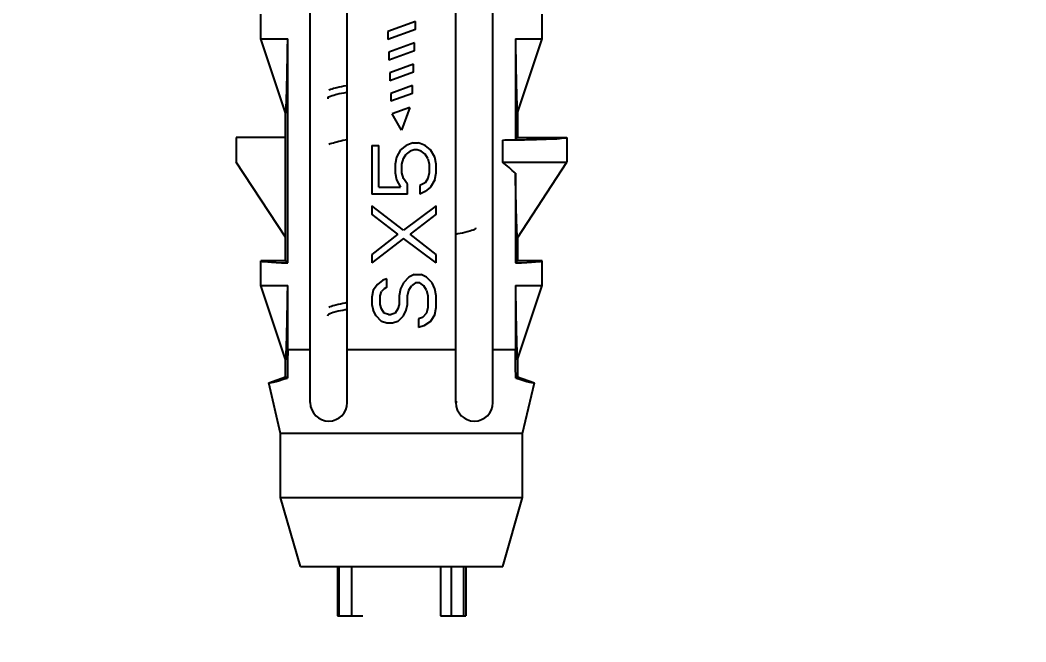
# Model space of a CAD drawing. Header units: inches. Extents: x 1964 to 3446, y -1690 to -1141.
# Drawn here: x 3269.27 to 3289.65, y -1602.63 to -1590.02 of the extents above; entities that cross this region are included whole.
import ezdxf

# ---------------------------------------------------------------- set-up
doc = ezdxf.new("R2010")
doc.units = ezdxf.units.IN
doc.header["$MEASUREMENT"] = 0
doc.layers.get('0').update_dxf_attribs({"linetype": 'CONTINUOUS'})
doc.layers.get('Defpoints').update_dxf_attribs({"linetype": 'CONTINUOUS'})
doc.layers.add('dim', color=3, linetype='CONTINUOUS', lineweight=9)
doc.styles.add('ROMAND', font='romand.shx', dxfattribs={"bigfont": 'gbcbig.shx'})
doc.dimstyles.new('YanXiu', dxfattribs={"dimtxt": 2.5, "dimasz": 2.2, "dimexe": 1, "dimexo": 0, "dimgap": 0.66, "dimtad": 0, "dimzin": 0, "dimdsep": 46, "dimtxsty": 'ROMAND', "dimblk": 'CLOSEDBLANK', "dimcen": 0, "dimclrd": 3, "dimclre": 3, "dimclrt": 7, "dimadec": 0, "dimazin": 0, "dimtfac": 1, "dimtdec": 4, "dimtofl": 0, "dimtmove": 0, "dimatfit": 3, "dimldrblk": 'CLOSEDBLANK', "dimfxl": 0, "dimtolj": 1, "dimtzin": 0, "dimlwd": 0, "dimlwe": 0, "dimarcsym": 0})

# ---------------------------------------------------------------- blocks, each defined once
blk = doc.blocks.new('_ClosedBlank')
at = {"color": 0, "linetype": 'ByBlock', "lineweight": -2}
for p, q in [((-1, 0.1666666666666667), (0, 0)), ((-1, 0.1666666666666667), (-1, -0.1666666666666667)), ((0, 0), (-1, -0.1666666666666667))]:
    blk.add_line(p, q, dxfattribs=at)
blk = doc.blocks.new('*D34')
at = {"layer": 'Defpoints', "color": 0}
for p in [(3177.699633315514, -1563.553369592495), (3310.293360159615, -1563.553369592495), (3177.699633315514, -1619.772445944509)]:
    blk.add_point(p, dxfattribs=at)
at = {"layer": 'dim', "color": 3, "lineweight": 5}
for p, q in [((3177.699633315514, -1563.553369592495), (3177.699633315514, -1620.572045944509)), ((3310.293360159615, -1563.553369592495), (3310.293360159615, -1620.572045944509)), ((3180.899633315514, -1619.772445944509), (3233.577849118517, -1619.772445944509)), ((3307.093360159615, -1619.772445944509), (3254.415144356612, -1619.772445944509))]:
    blk.add_line(p, q, dxfattribs=at)
at = {"layer": 'dim', "color": 3, "lineweight": 5, "xscale": 3.2, "yscale": 3.2, "zscale": 3.2, "rotation": 180}
blk.add_blockref('_ClosedBlank', (3177.699633315514, -1619.772445944509), dxfattribs=at)
at = {"layer": 'dim', "color": 3, "lineweight": 5, "xscale": 3.2, "yscale": 3.2, "zscale": 3.2}
blk.add_blockref('_ClosedBlank', (3310.293360159615, -1619.772445944509), dxfattribs=at)
at = {"layer": 'dim', "color": 7, "insert": (3243.996496737564, -1619.772445944509), "char_height": 4, "attachment_point": 5, "style": 'ROMAND'}
blk.add_mtext('132.59', dxfattribs=at)

msp = doc.modelspace()

# ---------------------------------------------------------------- linework, layer by layer
at = {"color": 7, "linetype": 'Continuous'}
for p, q in [((3275.896496737601, -1597.778369592495), (3275.896496737601, -1578.753369592495)), ((3278.0964967376, -1597.778369592495), (3278.0964967376, -1578.753369592495)), ((3275.146496737601, -1597.778369592495), (3275.146496737601, -1579.503369592495)), ((3278.8464967376, -1597.778369592495), (3278.8464967376, -1579.503369592495)), ((3274.146496737601, -1590.403369592495), (3274.146496737601, -1589.903369592495)), ((3279.8464967376, -1590.403369592495), (3279.8464967376, -1589.903369592495)), ((3277.2764967376, -1590.052364549195), (3276.7164967376, -1590.256187880395)), ((3277.2764967376, -1590.211991215095), (3277.2764967376, -1590.052364549195)), ((3274.646496737601, -1591.903369592495), (3274.146496737601, -1590.403369592495)), ((3274.146496737601, -1590.403369592495), (3274.6903468007, -1590.403369592495)), ((3274.6903468007, -1594.947219655595), (3274.6903468007, -1590.403369592495)), ((3277.2764967376, -1590.211991215095), (3276.7164967376, -1590.415814546295)), ((3276.7164967376, -1590.256187880395), (3276.7164967376, -1590.415814546295)), ((3279.3026466744, -1590.403369592495), (3279.3026466744, -1592.447219655595)), ((3279.3026466744, -1590.403369592495), (3279.8464967376, -1590.403369592495)), ((3279.3464967376, -1591.903369592495), (3279.8464967376, -1590.403369592495)), ((3277.2564967376, -1590.485315062895), (3276.7364967376, -1590.674579584695)), ((3277.2564967376, -1590.644941728795), (3277.2564967376, -1590.485315062895)), ((3277.2564967376, -1590.644941728795), (3276.7364967376, -1590.834206250595)), ((3276.7364967376, -1590.674579584695), (3276.7364967376, -1590.834206250595)), ((3277.2364967376, -1590.918265576595), (3276.7564967376, -1591.092971289095)), ((3277.2364967376, -1591.077892242495), (3277.2364967376, -1590.918265576595)), ((3277.2364967376, -1591.077892242495), (3276.7564967376, -1591.252597954895)), ((3276.7564967376, -1591.092971288995), (3276.7564967376, -1591.252597954895)), ((3277.2164967376, -1591.351216090295), (3276.7764967376, -1591.511362993395)), ((3277.2164967376, -1591.510842756095), (3277.2164967376, -1591.351216090295)), ((3277.2164967376, -1591.510842756095), (3276.7764967376, -1591.670989659195)), ((3276.7764967376, -1591.511362993395), (3276.7764967376, -1591.670989659195)), ((3277.1628100359, -1591.796427560595), (3276.8073722327, -1591.925796341095)), ((3277.1628100359, -1591.796427560595), (3276.9964967376, -1592.253369592495)), ((3274.646496737601, -1594.903369592495), (3274.646496737601, -1591.903369592495)), ((3276.9964967376, -1592.253369592495), (3276.8073722327, -1591.925796341095)), ((3279.3464967376, -1591.903369592495), (3279.3464967376, -1592.403369592495)), ((3273.646496737601, -1592.403369592495), (3273.646496737601, -1592.903369592495)), ((3274.646496737601, -1592.403369592495), (3273.646504165, -1592.403369592495)), ((3279.3026466744, -1592.447219655595), (3279.3464967376, -1592.403369592495)), ((3279.3464967376, -1592.403369592495), (3280.346487891, -1592.403369592495)), ((3280.3464967376, -1592.403369592495), (3280.3464967376, -1592.903369592495)), ((3276.396496737601, -1592.567789759495), (3276.396496737601, -1593.554480342395)), ((3276.396496737601, -1592.567789759495), (3276.5347945934, -1592.567789759495)), ((3276.5347945934, -1593.409378659095), (3276.5347945934, -1592.567789759495)), ((3277.087986094301, -1592.567789759495), (3276.9773478096, -1592.654850703095)), ((3277.2262839889, -1592.509749019795), (3277.087986094301, -1592.567789759495)), ((3277.2262839889, -1592.509749019795), (3277.336922273601, -1592.509749019795)), ((3277.4752201488, -1592.567789759495), (3277.336922273601, -1592.509749019795)), ((3277.5858584432, -1592.654850703095), (3277.4752201488, -1592.567789759495)), ((3279.0446967144, -1592.455263831795), (3279.0446967144, -1592.903369592495)), ((3276.8943690961, -1592.799952054195), (3276.8667095249, -1592.945053737495)), ((3276.9773478096, -1592.654850703095), (3276.8943690961, -1592.799952054195)), ((3277.0050073808, -1592.945053737495), (3277.032666952, -1592.828972590195)), ((3277.032666952, -1592.828972590195), (3277.087986094301, -1592.741911646595)), ((3277.1709648078, -1592.683870906895), (3277.087986094301, -1592.741911646595)), ((3277.2539435601, -1592.654850703095), (3277.1709648078, -1592.683870906895)), ((3277.3092627024, -1592.654850703095), (3277.2539435601, -1592.654850703095)), ((3277.392241415901, -1592.683870906895), (3277.3092627024, -1592.654850703095)), ((3277.4752201488, -1592.741911646595), (3277.392241415901, -1592.683870906895)), ((3277.530539291201, -1592.828972590195), (3277.4752201488, -1592.741911646595)), ((3277.530539291201, -1592.828972590195), (3277.5581988623, -1592.945053737495)), ((3277.668837164, -1592.799952054195), (3277.5858584432, -1592.654850703095)), ((3277.6964967376, -1592.945053737495), (3277.668837164, -1592.799952054195)), ((3274.646496737601, -1594.421800022595), (3273.646496737601, -1592.903369592495)), ((3276.8667095249, -1592.945053737495), (3276.8667095249, -1593.119175624595)), ((3277.0050073808, -1593.119175624595), (3277.0050073808, -1592.945053737495)), ((3277.5581988623, -1592.945053737495), (3277.5581988623, -1593.119175624595)), ((3277.6964967376, -1593.119175624595), (3277.6964967376, -1592.945053737495)), ((3279.0446967144, -1592.903369592495), (3280.3464967376, -1592.903369592495)), ((3279.3464967376, -1594.440037537395), (3280.3464967376, -1592.903369592495)), ((3276.8667095249, -1593.119175624595), (3276.8943690961, -1593.264277307895)), ((3277.032666952, -1593.235256771995), (3277.0050073808, -1593.119175624595)), ((3277.1156456655, -1593.351338251495), (3277.032666952, -1593.235256771995)), ((3277.530539291201, -1593.235256771995), (3277.4752201488, -1593.322317715495)), ((3277.5581988623, -1593.119175624595), (3277.530539291201, -1593.235256771995)), ((3277.668837164, -1593.264277307895), (3277.6964967376, -1593.119175624595)), ((3279.3026466744, -1593.129650658295), (3279.3026466744, -1594.947219655595)), ((3276.5347945934, -1593.409378659095), (3276.9773478096, -1593.409378659095)), ((3276.8943690961, -1593.264277307895), (3276.9773478096, -1593.409378659095)), ((3277.1156456655, -1593.554480342395), (3277.1156456655, -1593.351338251495)), ((3277.4752201488, -1593.322317715495), (3277.3645818448, -1593.380358455295)), ((3277.3645818448, -1593.380358455295), (3277.3645818448, -1593.554480342395)), ((3277.5858584432, -1593.409378659095), (3277.4752201488, -1593.496439768695)), ((3277.668837164, -1593.264277307895), (3277.5858584432, -1593.409378659095)), ((3277.1156456655, -1593.554480342395), (3276.396496737601, -1593.554480342395)), ((3277.4752201488, -1593.496439768695), (3277.3645818448, -1593.554480342395)), ((3276.396496737601, -1593.786642803195), (3276.396496737601, -1593.960764690295)), ((3277.032666952, -1594.279988260695), (3276.396496737601, -1593.786642803195)), ((3277.6964967376, -1593.786642803195), (3277.032666952, -1594.279988260695)), ((3277.6964967376, -1593.960764690295), (3277.6964967376, -1593.786642803195)), ((3276.9220286673, -1594.367049204195), (3276.396496737601, -1593.960764690295)), ((3277.6964967376, -1593.960764690295), (3277.1709648078, -1594.367049204195)), ((3276.9220286673, -1594.367049204195), (3276.396496737601, -1594.773333552095)), ((3277.032666952, -1594.454110147795), (3276.396496737601, -1594.947455439195)), ((3277.6964967375, -1594.947455439195), (3277.032666952, -1594.454110147795)), ((3277.6964967376, -1594.773333552095), (3277.1709648078, -1594.367049204195)), ((3279.3464967376, -1594.440037537395), (3279.3464967376, -1594.903369592495)), ((3276.396496737601, -1594.773333552095), (3276.396496737601, -1594.947455439195)), ((3277.6964967376, -1594.947455439195), (3277.6964967376, -1594.773333552095)), ((3274.146496737601, -1595.403369592495), (3274.146496737601, -1594.903369592495)), ((3274.646496737601, -1594.903369592495), (3274.146496737601, -1594.903369592495)), ((3274.646496737601, -1594.903369592495), (3274.6903468007, -1594.947219655595)), ((3279.3464967376, -1594.903369592495), (3279.3026466744, -1594.947219655595)), ((3279.8464967376, -1594.903369592495), (3279.3464967376, -1594.903369592495)), ((3279.8464967376, -1595.403369592495), (3279.8464967376, -1594.903369592495)), ((3276.6177733069, -1595.295699213395), (3276.5071350222, -1595.382760156895)), ((3276.7007520204, -1595.266678926595), (3276.6177733069, -1595.295699213395)), ((3276.7007520204, -1595.440800813695), (3276.7007520204, -1595.266678926595)), ((3277.143305236601, -1595.237658556695), (3277.032666952, -1595.353739870095)), ((3277.2539435601, -1595.179617982995), (3277.1433052367, -1595.237658556695)), ((3277.2539435601, -1595.179617982995), (3277.392241415901, -1595.179617982995)), ((3277.50287972, -1595.237658556695), (3277.392241415901, -1595.179617982995)), ((3277.6135180144, -1595.353739870095), (3277.50287972, -1595.237658556695)), ((3274.646496737601, -1596.903369592495), (3274.146496737601, -1595.403369592495)), ((3274.146496737601, -1595.403369592495), (3274.6903468007, -1595.403369592495)), ((3274.6903468007, -1596.703369592495), (3274.6903468007, -1595.403369592495)), ((3276.4241563087, -1595.498841387295), (3276.396496737601, -1595.643942987595)), ((3276.5071350222, -1595.382760156895), (3276.4241563087, -1595.498841387295)), ((3276.645432878101, -1595.469821100495), (3276.5901137357, -1595.527861757195)), ((3276.7007520204, -1595.440800813695), (3276.645432878101, -1595.469821100495)), ((3276.9773478096, -1595.469821100495), (3276.9496882385, -1595.614922659195)), ((3277.032666952, -1595.353739870095), (3276.9773478096, -1595.469821100495)), ((3277.1156456655, -1595.614922659195), (3277.143305236601, -1595.498841387295)), ((3277.143305236601, -1595.498841387295), (3277.198624379, -1595.411780443795)), ((3277.2816031313, -1595.353739870095), (3277.198624379, -1595.411780443795)), ((3277.3645818448, -1595.353739870095), (3277.2816031312, -1595.353739870095)), ((3277.4475605583, -1595.411780443795), (3277.3645818448, -1595.353739870095)), ((3277.50287972, -1595.498841387295), (3277.4475605583, -1595.411780443795)), ((3277.50287972, -1595.498841387295), (3277.530539291201, -1595.614922659195)), ((3277.668837164, -1595.469821100495), (3277.6135180144, -1595.353739870095)), ((3277.6964967376, -1595.614922659195), (3277.668837164, -1595.469821100495)), ((3279.3026466744, -1595.403369592495), (3279.3026466744, -1596.703369592495)), ((3279.3026466744, -1595.403369592495), (3279.8464967376, -1595.403369592495)), ((3279.3464967376, -1596.903369592495), (3279.8464967376, -1595.403369592495)), ((3276.396496737601, -1595.643942987595), (3276.396496737601, -1595.789044546295)), ((3276.5624541646, -1595.614922659195), (3276.5901137357, -1595.527861757195)), ((3276.5624541646, -1595.789044546295), (3276.5624541646, -1595.614922659195)), ((3276.9496882385, -1595.614922659195), (3276.9496882385, -1595.789044546295)), ((3277.1156456655, -1595.789044546295), (3277.1156456655, -1595.614922659195)), ((3277.530539291201, -1595.614922659195), (3277.530539291201, -1595.847085203095)), ((3277.6964967376, -1595.847085203095), (3277.6964967376, -1595.614922659195)), ((3276.396496737601, -1595.789044546295), (3276.4241563087, -1595.905125818295)), ((3276.4794754511, -1596.021207069395), (3276.4241563087, -1595.905125818295)), ((3276.5901137357, -1595.876105489895), (3276.5624541646, -1595.789044546295)), ((3276.645432878101, -1595.963166454195), (3276.5901137357, -1595.876105489895)), ((3276.9220286673, -1595.876105489895), (3276.8667095249, -1595.963166454195)), ((3276.9496882385, -1595.789044546295), (3276.9220286673, -1595.876105489895)), ((3277.032666952, -1596.021207069395), (3277.087986094301, -1595.905125818295)), ((3277.087986094301, -1595.905125818295), (3277.1156456655, -1595.789044546295)), ((3277.530539291201, -1595.847085203095), (3277.50287972, -1595.963166454195)), ((3277.668837164, -1595.992186761795), (3277.6964967376, -1595.847085203095)), ((3276.5901137357, -1596.137288330895), (3276.4794754511, -1596.021207069395)), ((3276.7284116691, -1595.992186761795), (3276.645432878101, -1595.963166454195)), ((3276.7284116691, -1595.992186761795), (3276.7837308114, -1595.992186761795)), ((3276.8667095249, -1595.963166454195), (3276.7837308114, -1595.992186761795)), ((3276.9220286673, -1596.137288330895), (3277.032666952, -1596.021207069395)), ((3277.4199009871, -1596.050227397795), (3277.336922273601, -1596.079247705395)), ((3277.336922273601, -1596.079247705395), (3277.336922273601, -1596.253369592495)), ((3277.50287972, -1595.963166454195), (3277.4199009871, -1596.050227397795)), ((3277.668837164, -1595.992186761795), (3277.5858584432, -1596.137288330895)), ((3276.7007520204, -1596.166308648895), (3276.5901137357, -1596.137288330895)), ((3276.8113903826, -1596.166308648895), (3276.7007520204, -1596.166308648895)), ((3276.9220286673, -1596.137288330895), (3276.8113903826, -1596.166308648895)), ((3277.4475605583, -1596.224349277095), (3277.336922273601, -1596.253369592495)), ((3277.5858584432, -1596.137288330895), (3277.4475605583, -1596.224349277095)), ((3274.6903468007, -1596.703369592495), (3275.146496737601, -1596.703369592495)), ((3275.896496737601, -1596.703369592495), (3278.0964967376, -1596.703369592495)), ((3278.8464967376, -1596.703369592495), (3279.3026466744, -1596.703369592495)), ((3274.646496737601, -1597.253369592495), (3274.646496737601, -1596.903369592495)), ((3279.3464967376, -1596.903369592495), (3279.3464967376, -1597.253369592495)), ((3274.3051421297, -1597.377612508995), (3274.646496737601, -1597.253369592495)), ((3274.646496737601, -1597.253369592495), (3274.6837073406, -1597.279424737195)), ((3279.3464967376, -1597.253369592495), (3279.3092861345, -1597.279424737195)), ((3279.3464967376, -1597.253369592495), (3279.6878513454, -1597.377612508995)), ((3274.5464967376, -1598.403369592495), (3274.3051421297, -1597.377612508995)), ((3279.4464967376, -1598.403369592495), (3279.6878513454, -1597.377612508995)), ((3274.5464967376, -1599.703369592495), (3274.5464967376, -1598.403369592495)), ((3279.4464967376, -1598.403369592495), (3274.5464967376, -1598.403369592495)), ((3279.4464967376, -1599.703369592495), (3279.4464967376, -1598.403369592495)), ((3274.9464967376, -1601.103369592495), (3274.5464967376, -1599.703369592495)), ((3274.5464967376, -1599.703369592495), (3279.4464967376, -1599.703369592495)), ((3279.0464967376, -1601.103369592495), (3279.4464967376, -1599.703369592495)), ((3274.9464967376, -1601.103369592495), (3279.0464967376, -1601.103369592495)), ((3275.6964967376, -1601.103369592495), (3275.6964967376, -1602.103369592495)), ((3275.732686572801, -1602.103369592495), (3275.732686572801, -1601.103369592495)), ((3275.9845768397, -1601.103369592495), (3275.9845768397, -1602.103369592495)), ((3277.7824019624, -1601.103369592495), (3277.7824019624, -1602.103369592495)), ((3278.0084166354, -1602.103369592495), (3278.0084166354, -1601.103369592495)), ((3278.2603069023, -1602.103369592495), (3278.2603069023, -1601.103369592495)), ((3278.2964967376, -1601.103369592495), (3278.2964967376, -1602.103369592495)), ((3275.6965165318, -1602.103369592495), (3276.2105915127, -1602.103369592495)), ((3277.7824019624, -1602.103369592495), (3278.2964769433, -1602.103369592495))]:
    msp.add_line(p, q, dxfattribs=at)
for centre, radius, start, end in [((3278.2481184341, -1562.755652364995), 29.7102933947, 271.5363303465014, 272.0340668351116), ((3272.671230223, -1600.429227883495), 9.862030609400001, 47.74592601569802, 49.73954792540019), ((3275.521496737601, -1597.778369592495), 0.375, 180, 359.9999999998958), ((3277.771351335201, -1596.508892362295), 1.2998847313, 284.380734872894, 284.4996012298908), ((3278.4714967376, -1597.778369592495), 0.375, 180, 0), ((3277.809534611401, -1596.654447372995), 1.1494057854, 284.4734791947986, 285.9298749420965)]:
    msp.add_arc(centre, radius, start, end, dxfattribs=at)
for centre, major_axis, ratio, start_param, end_param in [((3276.9964967376, -1594.903369592495), (2.85, 0), 0.0261859216, 3.1415926536, 3.7696416106), ((3276.9964967376, -1594.903369592495), (2.85, 0), 0.0261859216, -0.6280489570000001, 0), ((3277.2485831735, -1596.305749749495), (2.9433770023, 1.0720773765), 0.0245146389, 3.1386812649, 3.6454701771), ((3276.744410301601, -1596.305749749495), (2.9433770023, -1.0720773765), 0.0245146389, -0.5038775235, 0.0029113887)]:
    msp.add_ellipse(centre, major_axis=major_axis, ratio=ratio, start_param=start_param, end_param=end_param, dxfattribs=at)
for points, start_tangent, end_tangent in [([(3274.646496737601, -1591.903369592495), (3274.649089134401, -1591.904886744295), (3274.6516782121, -1591.893911603695), (3274.6543331236, -1591.869756118795), (3274.657090400101, -1591.830983364795), (3274.6599835002, -1591.775554423395), (3274.6630649224, -1591.700296233495), (3274.6663560218, -1591.602010875295), (3274.6698388577, -1591.478654124995), (3274.6735110284, -1591.328096838595), (3274.677383589, -1591.147858334195), (3274.681469704, -1590.935406932995), (3274.6857847267, -1590.688147216195), (3274.6903468007, -1590.403369592495)], (0.3162277660367648, -0.9486832980438715), (0.01540950038994225, 0.999881266600056)), ([(3279.3026466744, -1590.403369592495), (3279.3072053224, -1590.687942079895), (3279.3115191342, -1590.935153507095), (3279.315607788, -1591.147754972395), (3279.3194885243, -1591.328362753695), (3279.3231705902, -1591.479263865695), (3279.3266608623, -1591.602773663195), (3279.3299537306, -1591.700977673795), (3279.333031705, -1591.776026245195), (3279.335919248901, -1591.831251065995), (3279.3386735544, -1591.869908376495), (3279.3413251282, -1591.893977059995), (3279.3439101427, -1591.904897330995), (3279.3464967376, -1591.903369592495)], (0.01540950044617511, -0.9998812665991894), (0.316227766016838, 0.9486832980505139)), ([(3275.8964543597, -1591.353784637395), (3275.878600063, -1591.356841814695), (3275.6853371401, -1591.395823296195), (3275.5568110678, -1591.434804777595), (3275.5250384413, -1591.447284611895)], (-0.9858577852280882, -0.1675840902507413), (-0.8966795264005026, -0.4426802761973594)), ([(3275.8964543597, -1591.491284637395), (3275.878600063, -1591.494341814695), (3275.6853371401, -1591.533323296195), (3275.5568110678, -1591.572304777595), (3275.499367658701, -1591.611286259095), (3275.499939076, -1591.621361532595)], (-0.9858577852239958, -0.1675840902748164), (0.215063484216492, -0.9766000705287006)), ([(3279.0446754287, -1592.455264435695), (3279.410133698701, -1592.449970810195), (3279.7298551561, -1592.442934015495), (3279.9918784298, -1592.434416528295), (3280.1863854851, -1592.424736950395), (3280.3060884866, -1592.414257317695), (3280.346487891, -1592.403369592495)], (0.9999358094596372, 0.01133035570052357), (0, 1)), ([(3275.8963446312, -1592.453437751195), (3275.7223270354, -1592.487304777595), (3275.5789955095, -1592.526286259095), (3275.5233776543, -1592.545233758195)], (-0.9873578699237556, -0.158506897955969), (-0.8427433514024366, -0.5383155614200554)), ([(3279.3464967376, -1594.440037537395), (3279.344172840701, -1594.438386186195), (3279.3418372943, -1594.426253318095), (3279.3394701298, -1594.403458552595), (3279.3370559323, -1594.369729949095), (3279.334573802701, -1594.324609754595), (3279.3319795832, -1594.266928066395), (3279.3292399507, -1594.195341543195), (3279.3263017409, -1594.107634305195), (3279.3231233745, -1594.001542850595), (3279.3196750488, -1593.875058454395), (3279.3159359437, -1593.726569119595), (3279.3118738922, -1593.554130019995), (3279.3074553533, -1593.355789520695), (3279.3026466744, -1593.129650658295)], (-0.5454352945657923, -0.8381529332060632), (-0.02083436573693171, 0.9997829410448749)), ([(3278.4947447728, -1594.235034672295), (3278.4953480653, -1594.241471444295), (3278.445385477, -1594.280452925795), (3278.3238858355, -1594.319434407295), (3278.1368480323, -1594.358415888795), (3278.0966141253, -1594.365557289795)], (0.230540423055907, -0.9730627489207484), (-0.985315740540146, -0.1707421782800719)), ([(3274.646496737601, -1596.903369592495), (3274.649089134401, -1596.904886744295), (3274.6516782121, -1596.893911603695), (3274.6543331236, -1596.869756118795), (3274.657090400101, -1596.830983364795), (3274.6599835002, -1596.775554423395), (3274.6630649224, -1596.700296233495), (3274.6663560218, -1596.602010875295), (3274.6698388577, -1596.478654124995), (3274.6735110284, -1596.328096838595), (3274.677383589, -1596.147858334195), (3274.681469704, -1595.935406932995), (3274.6857847267, -1595.688147216195), (3274.6903468007, -1595.403369592495)], (0.3162277660367648, -0.9486832980438715), (0.01540950038994225, 0.999881266600056)), ([(3279.3026466744, -1595.403369592495), (3279.3072053224, -1595.687942079895), (3279.3115191342, -1595.935153507095), (3279.315607788, -1596.147754972395), (3279.3194885243, -1596.328362753695), (3279.3231705902, -1596.479263865695), (3279.3266608623, -1596.602773663195), (3279.3299537306, -1596.700977673795), (3279.333031705, -1596.776026245195), (3279.335919248901, -1596.831251065995), (3279.3386735544, -1596.869908376495), (3279.3413251282, -1596.893977059995), (3279.3439101427, -1596.904897330995), (3279.3464967376, -1596.903369592495)], (0.01540950044617511, -0.9998812665991894), (0.316227766016838, 0.9486832980505139)), ([(3275.8963598089, -1595.891137649995), (3275.851007545, -1595.899249222095), (3275.665431427, -1595.938230703595), (3275.545574979, -1595.977212184995), (3275.497355962, -1596.016193666495), (3275.497877134901, -1596.021806876695)], (-0.9852426178241065, -0.1711636176969323), (0.2209418655476849, -0.9752869793288069)), ([(3275.8963598089, -1595.753637649995), (3275.851007545, -1595.761749222095), (3275.665431427, -1595.800730703595), (3275.545574979, -1595.839712185095), (3275.5258954956, -1595.849069937895)], (-0.9852426177868092, -0.1711636179116217), (-0.8827785449558162, -0.4697893576547811)), ([(3274.6903468007, -1596.703369592495), (3274.6881697298, -1596.899931203595), (3274.685959007, -1597.091997882395), (3274.6837073406, -1597.279424737195)], (-0.0108779424952294, -0.9999408334331941), (-0.01229265273458976, -0.9999244424899048)), ([(3279.3092861345, -1597.279424737195), (3279.3070337509, -1597.091936857995), (3279.3048230459, -1596.899869215395), (3279.3026466744, -1596.703369592495)], (-0.01229265273458976, 0.9999244424899048), (-0.0108779424952294, 0.9999408334331941))]:
    msp.add_spline(points, degree=3, dxfattribs=dict(at, start_tangent=start_tangent, end_tangent=end_tangent))

# ---------------------------------------------------------------- dimensions: what is measured, and where the dimension line sits
at = {"layer": 'dim'}
dim = msp.add_linear_dim(base=(3177.699633315514, -1619.772445944509), p1=(3310.293360159615, -1563.553369592495), p2=(3177.699633315514, -1563.553369592495), dimstyle='YanXiu', override={"dimtxt": 4, "dimasz": 3.2, "dimexe": 0.7996, "dimgap": 0.7996}, dxfattribs=at)
dim.commit()
dim.dimension.update_dxf_attribs({"geometry": '*D34', "text_midpoint": (3243.996496737564, -1619.772445944509), "dimtype": 160})

doc.saveas('drawing.dxf')
